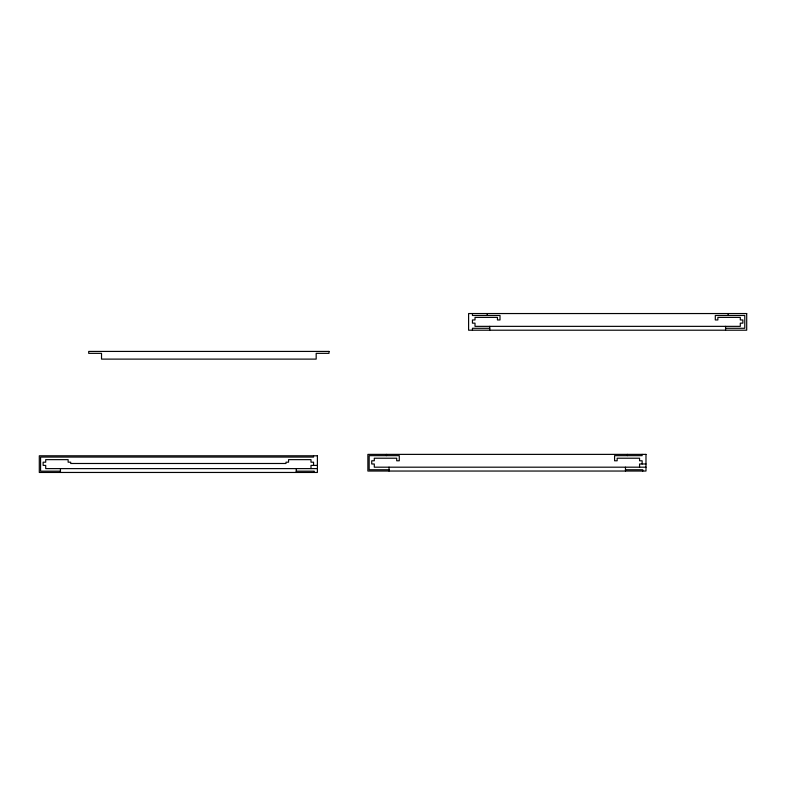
<?xml version="1.0" encoding="UTF-8"?>
<svg xmlns="http://www.w3.org/2000/svg" width="786" height="786" viewBox="0 0 786 786"><rect width="100%" height="100%" fill="white"/><g stroke="black" fill="none" stroke-linecap="round" stroke-linejoin="round"><path stroke-width="1.18" d="M489.747 328.283L472.445 328.283L472.445 330.208M725.557 328.283L744.774 328.283L744.774 315.471L715.299 315.471L715.299 319.951L717.864 319.951L717.864 317.387L740.294 317.387L740.294 319.951L742.858 319.951L742.858 323.154L740.294 323.154L740.294 326.357L475.009 326.357L475.009 323.154L472.445 323.154L472.445 319.951L475.009 319.951L475.009 317.387L497.44 317.387L497.44 319.951L500.004 319.951L500.004 315.471L472.445 315.471L472.445 313.545M645.984 463.986L639.568 463.986L639.568 467.189M317.397 465.41L310.991 465.41L310.991 468.613M645.984 467.189L374.293 467.189L374.293 463.986L371.729 463.986L371.729 460.783L374.293 460.783L374.293 458.218L396.714 458.218L396.714 460.783L399.278 460.783L399.278 455.654L369.165 455.654L369.165 469.753L389.031 469.753M317.397 468.613L45.706 468.613L45.706 465.41L43.142 465.41L43.142 462.197L45.706 462.197L45.706 459.643L68.136 459.643L68.136 462.197L70.701 462.197L70.701 463.485L285.996 463.485L285.996 462.197L288.56 462.197L288.56 459.643L310.991 459.643L310.991 462.197L313.555 462.197L313.555 465.41M625.469 469.753L642.771 469.753L642.771 471.04M60.443 471.168L40.577 471.168L40.577 457.079L313.555 457.079L313.555 455.792M296.253 471.168L314.194 471.168L314.194 472.455M728.121 313.545L728.121 315.471M725.557 326.357L725.557 330.208M642.133 454.377L642.133 455.654L614.583 455.654L614.583 460.783L617.148 460.783L617.148 458.218L639.568 458.218L639.568 460.783L642.133 460.783L642.133 463.986M627.395 454.377L627.395 455.654M625.469 467.189L625.469 471.04M489.747 326.357L489.747 330.208M487.182 313.545L487.182 315.471M389.031 467.189L389.031 471.04M386.466 454.377L386.466 455.654M296.253 468.613L296.253 472.455M60.443 468.613L60.443 472.455M746.7 313.545L468.603 313.545L468.603 330.208L746.7 330.208L746.7 313.545M329 351.421L88.7 351.421L88.7 353.346L101.522 353.346L101.522 359.114L316.178 359.114L316.178 353.346L329 353.346L329 351.421M645.984 454.377L367.877 454.377L367.877 471.04L645.984 471.04L645.984 454.377M317.397 455.792L39.3 455.792L39.3 472.455L317.397 472.455L317.397 455.792"/></g></svg>
